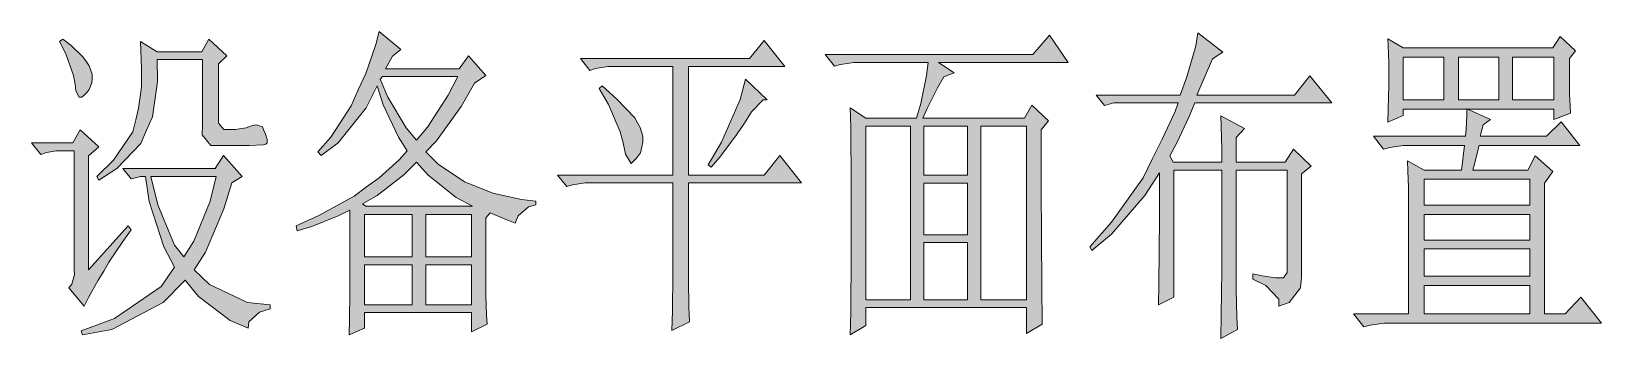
# Model space of a CAD drawing. Header units: millimetres. Extents: x 803 to 707111, y 130 to 2706464.
# Drawn here: x 701743 to 704177, y 2639470 to 2639946 of the extents above; entities that cross this region are included whole.
import ezdxf

# ---------------------------------------------------------------- set-up
doc = ezdxf.new("R2010")
doc.units = ezdxf.units.MM

msp = doc.modelspace()

# ---------------------------------------------------------------- hatches: boundary and pattern name
h = msp.add_hatch(color=0)
h.paths.add_polyline_path([(702235.9, 2639475.7), (702236.8, 2639499.7), (702237.2, 2639540.1), (702237.2, 2639556.4), (702237.2, 2639668.9), (702218.8, 2639659.9), (702178, 2639643.5), (702155.2, 2639636.7), (702153.9, 2639644.8), (702189.1, 2639660.7), (702243.7, 2639690.8), (702263, 2639704.9), (702282.3, 2639719.1), (702313.6, 2639747), (702326.1, 2639761.2), (702312.4, 2639782.2), (702288.7, 2639832.5), (702279.3, 2639861.7), (702262.5, 2639827.7), (702218.8, 2639773.2), (702192.6, 2639753.5), (702187.4, 2639759.5), (702207.6, 2639782.2), (702238.9, 2639830.7), (702250.1, 2639855.6), (702261.7, 2639881), (702277.6, 2639926.1), (702282.3, 2639946.2), (702316.2, 2639918.3), (702303.3, 2639908), (702292.2, 2639888.3), (702406.4, 2639888.3), (702421, 2639908.5), (702448, 2639878), (702430.4, 2639865.9), (702409.4, 2639829.9), (702371.6, 2639776.6), (702354.9, 2639759.5), (702374.2, 2639740.1), (702415, 2639712.7), (702436.9, 2639704.1), (702458.8, 2639695.5), (702503, 2639685.2), (702525.3, 2639683), (702525.3, 2639677), (702514.1, 2639674), (702497.8, 2639659.9), (702493.1, 2639648.7), (702480.2, 2639653.9), (702460.9, 2639662), (702454.5, 2639665), (702448, 2639656.9), (702448, 2639552.1), (702448, 2639536.2), (702448.9, 2639506.2), (702449.7, 2639492), (702425.7, 2639480), (702425.7, 2639510), (702260, 2639510), (702260, 2639486)])
h.paths.add_polyline_path([(702287.5, 2639876.3), (702284, 2639872), (702296, 2639844.1), (702324.4, 2639796.8), (702340.3, 2639777.5), (702357.4, 2639797.7), (702389.6, 2639847.1), (702404.7, 2639876.3)])
h.paths.add_polyline_path([(702340.3, 2639743.2), (702320.9, 2639723.8), (702279.3, 2639691.6), (702256.5, 2639678.8), (702261.7, 2639674.9), (702422.3, 2639674.9), (702427.4, 2639674.9), (702402.1, 2639688.6), (702358.7, 2639723)])
h.paths.add_polyline_path([(702260, 2639662.4), (702260, 2639596.7), (702333.8, 2639596.7), (702333.8, 2639662.4)])
h.paths.add_polyline_path([(702354.9, 2639662.4), (702354.9, 2639596.7), (702425.7, 2639596.7), (702425.7, 2639662.4)])
h.paths.add_polyline_path([(702260, 2639584.3), (702260, 2639522), (702333.8, 2639522), (702333.8, 2639584.3)])
h.paths.add_polyline_path([(702354.9, 2639584.3), (702354.9, 2639522), (702425.7, 2639522), (702425.7, 2639584.3)])
h = msp.add_hatch(color=0)
h.paths.add_polyline_path([(703115.7, 2639811.4), (703122.1, 2639834.6), (703131.1, 2639878), (703133.3, 2639898.1), (703030.6, 2639898.1), (703018.2, 2639898.1), (702997.6, 2639895.1), (702988.6, 2639892.1), (702974, 2639910.2), (703296, 2639910.2), (703321.7, 2639940.2), (703350.5, 2639898.1), (703149.6, 2639898.1), (703173.6, 2639881.8), (703157.7, 2639875.8), (703147.9, 2639858.6), (703132, 2639826.4), (703125.5, 2639811.4), (703283.1, 2639811.4), (703294.3, 2639831.6), (703320, 2639807.6), (703308.9, 2639793.4), (703308.9, 2639702.8), (703309.7, 2639552.1), (703310.1, 2639492), (703286.1, 2639477.8), (703286.1, 2639517.7), (703037.1, 2639517.7), (703037.1, 2639489.8), (703012.6, 2639475.7), (703013.5, 2639510.9), (703014.3, 2639601), (703014.3, 2639655.6), (703014.3, 2639710.5), (703013.5, 2639796.4), (703012.6, 2639827.7), (703037.1, 2639811.4)])
h.paths.add_polyline_path([(703215.3, 2639799.4), (703215.3, 2639529.8), (703286.1, 2639529.8), (703286.1, 2639799.4)])
h.paths.add_polyline_path([(703037.1, 2639799.4), (703037.1, 2639529.8), (703106.2, 2639529.8), (703106.2, 2639799.4)])
h.paths.add_polyline_path([(703126.8, 2639618.6), (703126.8, 2639529.8), (703194.7, 2639529.8), (703194.7, 2639618.6)])
h.paths.add_polyline_path([(703126.8, 2639711), (703126.8, 2639630.7), (703194.7, 2639630.7), (703194.7, 2639711)])
h.paths.add_polyline_path([(703126.8, 2639799.4), (703126.8, 2639723), (703194.7, 2639723), (703194.7, 2639799.4)])
h = msp.add_hatch(color=0)
h.dxf.hatch_style = 2
h.paths.add_polyline_path([(703588.8, 2639743.2), (703588.8, 2639763.3), (703587.9, 2639799.4), (703587.1, 2639815.3), (703624, 2639795.5), (703611.1, 2639781.4), (703611.1, 2639743.2), (703686.7, 2639743.2), (703699.6, 2639763.3), (703727, 2639737.1), (703712.4, 2639725.1), (703712.4, 2639564.1), (703710.7, 2639548.2), (703693.1, 2639525.9), (703677.2, 2639519.9), (703677.2, 2639531.1), (703657.1, 2639552.1), (703636.9, 2639562), (703636.9, 2639570.1), (703651.5, 2639567.1), (703672.1, 2639564.1), (703678.1, 2639564.1), (703684.1, 2639564.1), (703690.1, 2639572.3), (703690.1, 2639580), (703690.1, 2639731.1), (703611.1, 2639731.1), (703611.1, 2639568), (703611.1, 2639545.2), (703612, 2639502.7), (703612.8, 2639483.8), (703587.1, 2639469.7), (703587.9, 2639507), (703588.8, 2639575.3), (703588.8, 2639606.2), (703588.8, 2639731.1), (703514.5, 2639731.1), (703514.5, 2639534.1), (703490.5, 2639522), (703491.3, 2639554.2), (703492.2, 2639656.4), (703492.2, 2639726.8), (703469.4, 2639691.6), (703417.5, 2639631.5), (703387.4, 2639606.2), (703384.4, 2639612.2), (703417.9, 2639650.4), (703466.9, 2639719.1), (703481.5, 2639749.2), (703496.5, 2639779.2), (703516.2, 2639822.2), (703521, 2639835.5), (703421.3, 2639835.5), (703406.8, 2639831.2), (703393.9, 2639847.5), (703524.4, 2639847.5), (703534.7, 2639875.8), (703548.4, 2639923.9), (703551.4, 2639944.1), (703590.1, 2639914), (703574.2, 2639903.7), (703550.2, 2639847.5), (703701.3, 2639847.5), (703725.3, 2639877.5), (703759.2, 2639835.5), (703546.7, 2639835.5), (703538.1, 2639814.4), (703518.8, 2639773.2), (703508.1, 2639753), (703513.2, 2639743.2)])
h = msp.add_hatch(color=0)
h.paths.add_polyline_path([(703846, 2639934.6), (703870, 2639920.5), (704101.9, 2639920.5), (704113, 2639938.5), (704137.1, 2639916.2), (704127.6, 2639904.2), (704127.6, 2639891.3), (704127.6, 2639868.5), (704127.6, 2639859.1), (704127.6, 2639849.2), (704128.5, 2639829.9), (704129.3, 2639819.6), (704103.6, 2639809.7), (704103.6, 2639825.6), (703870, 2639825.6), (703870, 2639815.7), (703846, 2639805.4), (703846.8, 2639825.6), (703847.7, 2639862.9), (703847.7, 2639880.1), (703847.7, 2639897.3), (703846.8, 2639924.3)])
h.paths.add_polyline_path([(704039.2, 2639906.3), (704039.2, 2639839.8), (704103.6, 2639839.8), (704103.6, 2639906.3)])
h.paths.add_polyline_path([(703870, 2639906.3), (703870, 2639839.8), (703932.7, 2639839.8), (703932.7, 2639906.3)])
h.paths.add_polyline_path([(703955.5, 2639906.3), (703955.5, 2639839.8), (704018.1, 2639839.8), (704018.1, 2639906.3)])
h = msp.add_hatch(color=0)
h.dxf.hatch_style = 2
h.paths.add_polyline_path([(701786.8, 2639930.3), (701792, 2639934.2), (701804.9, 2639924.3), (701822.9, 2639907.2), (701828.1, 2639900.3), (701833.2, 2639893), (701837.9, 2639879.7), (701837.5, 2639873.2), (701837.1, 2639866.4), (701833.2, 2639856.1), (701829.8, 2639851.8), (701825.9, 2639847.9), (701821.6, 2639844.1), (701817.7, 2639844.1), (701812.6, 2639853.9), (701811.3, 2639864.2), (701808.7, 2639878), (701796.7, 2639911.5)])
h = msp.add_hatch(color=0)
h.dxf.hatch_style = 2
h.paths.add_polyline_path([(702033.3, 2639813.6), (702033.3, 2639803.7), (702041.9, 2639793.8), (702050.9, 2639793.8), (702059.5, 2639793.8), (702076.6, 2639796.8), (702084.8, 2639799.8), (702091.7, 2639801.5), (702101.5, 2639798.1), (702103.7, 2639792.5), (702106.3, 2639786.9), (702108.8, 2639778.4), (702108.8, 2639775.4), (702108.8, 2639773.6), (702106.7, 2639771.1), (702104.6, 2639770.6), (702102.8, 2639770.2), (702081.4, 2639769.3), (702062, 2639769.3), (702036.3, 2639769.3), (702021.7, 2639769.3), (702008.4, 2639785.7), (702008.8, 2639801.5), (702008.8, 2639902.4), (701938.4, 2639902.4), (701938.8, 2639868.1), (701931.1, 2639813.6), (701922.1, 2639793), (701913.1, 2639772.4), (701876.1, 2639733.3), (701848.2, 2639715.2), (701844.8, 2639721.3), (701870.6, 2639746.6), (701900.6, 2639790.4), (701905.3, 2639808.8), (701909.6, 2639827.3), (701913.9, 2639859.9), (701913.9, 2639874.1), (701913.9, 2639888.3), (701913.1, 2639916.6), (701912.6, 2639930.3), (701938.4, 2639914.5), (702007.5, 2639914.5), (702018.7, 2639934.2), (702046.2, 2639908.5), (702033.3, 2639896)])
h = msp.add_hatch(color=0)
h.dxf.hatch_style = 2
h.paths.add_polyline_path([(702761.9, 2639584.3), (702761.9, 2639562.4), (702762.7, 2639518.2), (702763.6, 2639495.9), (702736.1, 2639482.1), (702737, 2639513), (702737.8, 2639569.3), (702737.8, 2639594.6), (702737.8, 2639711.4), (702612, 2639711.4), (702601.7, 2639711.4), (702582.4, 2639708.4), (702573.4, 2639705.4), (702559.2, 2639723.4), (702737.8, 2639723.4), (702737.8, 2639891.7), (702647.7, 2639891.7), (702636.9, 2639891.7), (702618, 2639888.7), (702609, 2639885.7), (702594.4, 2639904.2), (702856.8, 2639904.2), (702879.1, 2639932.1), (702911.3, 2639891.7), (702761.9, 2639891.7), (702761.9, 2639723.4), (702879.1, 2639723.4), (702903.6, 2639753.5), (702937, 2639711.4), (702761.9, 2639711.4)])
h = msp.add_hatch(color=0)
h.dxf.hatch_style = 2
h.paths.add_polyline_path([(702850.3, 2639872), (702884.2, 2639839.8), (702877.8, 2639839.8), (702859.8, 2639821.7), (702848.6, 2639803.7), (702836.6, 2639785.7), (702810.8, 2639751.3), (702797.1, 2639735.4), (702792.4, 2639739.3), (702813.4, 2639774.5), (702842.2, 2639840.6)])
h = msp.add_hatch(color=0)
h.dxf.hatch_style = 2
h.paths.add_polyline_path([(702628.4, 2639861.7), (702651.5, 2639840.6), (702679, 2639812.3), (702682.9, 2639804.6), (702687.2, 2639797.3), (702691, 2639783.5), (702691, 2639777.5), (702691, 2639774.5), (702689.7, 2639767.2), (702688.5, 2639762.5), (702687.6, 2639757.8), (702681.6, 2639749.6), (702677.3, 2639745.3), (702673, 2639741.4), (702664.4, 2639755.6), (702660.6, 2639773.6), (702656.3, 2639790.4), (702637.8, 2639832.9), (702623.6, 2639857.8)])
h = msp.add_hatch(color=0)
h.paths.add_polyline_path([(703823.6, 2639783.5), (703966.6, 2639783.5), (703967.5, 2639794.7), (703968.3, 2639815.7), (703968.3, 2639826), (704005.3, 2639809.7), (703994.1, 2639801.5), (703989.4, 2639783.5), (704092, 2639783.5), (704114.7, 2639805.8), (704143.5, 2639769.3), (703987.7, 2639769.3), (703985.1, 2639759.5), (703980.4, 2639740.1), (703977.8, 2639731.1), (704063.2, 2639731.1), (704074.4, 2639753), (704101.9, 2639729), (704089, 2639711), (704089, 2639507.9), (704121.2, 2639507.9), (704145.2, 2639534.1), (704177.4, 2639493.7), (703852.4, 2639493.7), (703840.4, 2639493.7), (703818.5, 2639490.7), (703809, 2639487.7), (703792.7, 2639507.9), (703878.2, 2639507.9), (703878.2, 2639692.9), (703878.2, 2639704.1), (703877.3, 2639729.8), (703876.5, 2639745.3), (703902.2, 2639731.1), (703960.2, 2639731.1), (703964.9, 2639769.3), (703881.6, 2639769.3), (703870, 2639769.3), (703849.4, 2639766.3), (703839.5, 2639763.3)])
h.paths.add_polyline_path([(703902.2, 2639552.1), (703902.2, 2639507.9), (704066.2, 2639507.9), (704066.2, 2639552.1)])
h.paths.add_polyline_path([(703902.2, 2639608.8), (703902.2, 2639566.3), (704066.2, 2639566.3), (704066.2, 2639608.8)])
h.paths.add_polyline_path([(703902.2, 2639717), (703902.2, 2639676.6), (704066.2, 2639676.6), (704066.2, 2639717)])
h.paths.add_polyline_path([(703902.2, 2639662.4), (703902.2, 2639622.5), (704066.2, 2639622.5), (704066.2, 2639662.4)])
h = msp.add_hatch(color=0)
h.dxf.hatch_style = 2
h.paths.add_polyline_path([(701831.9, 2639576.1), (701893.3, 2639644.8), (701898, 2639638.4), (701885.2, 2639620.4), (701863.7, 2639588.2), (701855.5, 2639574.4), (701846.9, 2639560.3), (701831.9, 2639533.2), (701825.5, 2639519.9), (701801.4, 2639548.2), (701806.2, 2639554.2), (701810.4, 2639568.4), (701809.6, 2639576.1), (701809.6, 2639761.2), (701788.6, 2639761.2), (701782.1, 2639761.2), (701767.1, 2639758.2), (701758.1, 2639755.2), (701743.5, 2639773.2), (701807.9, 2639773.2), (701819, 2639793.4), (701848.2, 2639767.2), (701831.9, 2639753)])
h = msp.add_hatch(color=0)
h.paths.add_polyline_path([(701885.2, 2639733.3), (702028.1, 2639733.3), (702041, 2639753.5), (702070.2, 2639721.3), (702053.9, 2639711.4), (702041.9, 2639671), (702013.1, 2639603.6), (701995.9, 2639576.6), (702019.5, 2639553.4), (702078.4, 2639525.9), (702113.6, 2639522), (702113.6, 2639516), (702097.3, 2639510.9), (702080.5, 2639495.9), (702079.6, 2639486), (702051.7, 2639498), (702002.4, 2639534.9), (701981.8, 2639560.3), (701947.8, 2639525.9), (701868.4, 2639483.8), (701822.5, 2639475.7), (701820.8, 2639481.7), (701872.3, 2639501), (701944.8, 2639550.4), (701965.4, 2639580.4), (701948.7, 2639611.8), (701925.9, 2639682.2), (701920.4, 2639721.3), (701912.6, 2639721.3), (701898, 2639717.4)])
h.paths.add_polyline_path([(701928.5, 2639721.3), (701939.7, 2639677), (701965.4, 2639614.8), (701980, 2639596.7), (701995.5, 2639620.8), (702020.4, 2639683), (702029.8, 2639721.3)])

# ---------------------------------------------------------------- linework, layer by layer
at = {"color": 0, "lineweight": 0}
for points in [[(702235.9, 2639475.7), (702236.8, 2639499.7), (702237.2, 2639540.1), (702237.2, 2639556.4), (702237.2, 2639668.9), (702218.8, 2639659.9), (702178, 2639643.5), (702155.2, 2639636.7), (702153.9, 2639644.8), (702189.1, 2639660.7), (702243.7, 2639690.8), (702263, 2639704.9), (702282.3, 2639719.1), (702313.6, 2639747), (702326.1, 2639761.2), (702312.4, 2639782.2), (702288.7, 2639832.5), (702279.3, 2639861.7), (702262.5, 2639827.7), (702218.8, 2639773.2), (702192.6, 2639753.5), (702187.4, 2639759.5), (702207.6, 2639782.2), (702238.9, 2639830.7), (702250.1, 2639855.6), (702261.7, 2639881), (702277.6, 2639926.1), (702282.3, 2639946.2), (702316.2, 2639918.3), (702303.3, 2639908), (702292.2, 2639888.3), (702406.4, 2639888.3), (702421, 2639908.5), (702448, 2639878), (702430.4, 2639865.9), (702409.4, 2639829.9), (702371.6, 2639776.6), (702354.9, 2639759.5), (702374.2, 2639740.1), (702415, 2639712.7), (702436.9, 2639704.1), (702458.8, 2639695.5), (702503, 2639685.2), (702525.3, 2639683), (702525.3, 2639677), (702514.1, 2639674), (702497.8, 2639659.9), (702493.1, 2639648.7), (702480.2, 2639653.9), (702460.9, 2639662), (702454.5, 2639665), (702448, 2639656.9), (702448, 2639552.1), (702448, 2639536.2), (702448.9, 2639506.2), (702449.7, 2639492), (702425.7, 2639480), (702425.7, 2639510), (702260, 2639510), (702260, 2639486)], [(703115.7, 2639811.4), (703122.1, 2639834.6), (703131.1, 2639878), (703133.3, 2639898.1), (703030.6, 2639898.1), (703018.2, 2639898.1), (702997.6, 2639895.1), (702988.6, 2639892.1), (702974, 2639910.2), (703296, 2639910.2), (703321.7, 2639940.2), (703350.5, 2639898.1), (703149.6, 2639898.1), (703173.6, 2639881.8), (703157.7, 2639875.8), (703147.9, 2639858.6), (703132, 2639826.4), (703125.5, 2639811.4), (703283.1, 2639811.4), (703294.3, 2639831.6), (703320, 2639807.6), (703308.9, 2639793.4), (703308.9, 2639702.8), (703309.7, 2639552.1), (703310.1, 2639492), (703286.1, 2639477.8), (703286.1, 2639517.7), (703037.1, 2639517.7), (703037.1, 2639489.8), (703012.6, 2639475.7), (703013.5, 2639510.9), (703014.3, 2639601), (703014.3, 2639655.6), (703014.3, 2639710.5), (703013.5, 2639796.4), (703012.6, 2639827.7), (703037.1, 2639811.4)], [(703588.8, 2639743.2), (703588.8, 2639763.3), (703587.9, 2639799.4), (703587.1, 2639815.3), (703624, 2639795.5), (703611.1, 2639781.4), (703611.1, 2639743.2), (703686.7, 2639743.2), (703699.6, 2639763.3), (703727, 2639737.1), (703712.4, 2639725.1), (703712.4, 2639564.1), (703710.7, 2639548.2), (703693.1, 2639525.9), (703677.2, 2639519.9), (703677.2, 2639531.1), (703657.1, 2639552.1), (703636.9, 2639562), (703636.9, 2639570.1), (703651.5, 2639567.1), (703672.1, 2639564.1), (703678.1, 2639564.1), (703684.1, 2639564.1), (703690.1, 2639572.3), (703690.1, 2639580), (703690.1, 2639731.1), (703611.1, 2639731.1), (703611.1, 2639568), (703611.1, 2639545.2), (703612, 2639502.7), (703612.8, 2639483.8), (703587.1, 2639469.7), (703587.9, 2639507), (703588.8, 2639575.3), (703588.8, 2639606.2), (703588.8, 2639731.1), (703514.5, 2639731.1), (703514.5, 2639534.1), (703490.5, 2639522), (703491.3, 2639554.2), (703492.2, 2639656.4), (703492.2, 2639726.8), (703469.4, 2639691.6), (703417.5, 2639631.5), (703387.4, 2639606.2), (703384.4, 2639612.2), (703417.9, 2639650.4), (703466.9, 2639719.1), (703481.5, 2639749.2), (703496.5, 2639779.2), (703516.2, 2639822.2), (703521, 2639835.5), (703421.3, 2639835.5), (703406.8, 2639831.2), (703393.9, 2639847.5), (703524.4, 2639847.5), (703534.7, 2639875.8), (703548.4, 2639923.9), (703551.4, 2639944.1), (703590.1, 2639914), (703574.2, 2639903.7), (703550.2, 2639847.5), (703701.3, 2639847.5), (703725.3, 2639877.5), (703759.2, 2639835.5), (703546.7, 2639835.5), (703538.1, 2639814.4), (703518.8, 2639773.2), (703508.1, 2639753), (703513.2, 2639743.2)], [(703846, 2639934.6), (703870, 2639920.5), (704101.9, 2639920.5), (704113, 2639938.5), (704137.1, 2639916.2), (704127.6, 2639904.2), (704127.6, 2639891.3), (704127.6, 2639868.5), (704127.6, 2639859.1), (704127.6, 2639849.2), (704128.5, 2639829.9), (704129.3, 2639819.6), (704103.6, 2639809.7), (704103.6, 2639825.6), (703870, 2639825.6), (703870, 2639815.7), (703846, 2639805.4), (703846.8, 2639825.6), (703847.7, 2639862.9), (703847.7, 2639880.1), (703847.7, 2639897.3), (703846.8, 2639924.3)], [(701786.8, 2639930.3), (701792, 2639934.2), (701804.9, 2639924.3), (701822.9, 2639907.2), (701828.1, 2639900.3), (701833.2, 2639893), (701837.9, 2639879.7), (701837.5, 2639873.2), (701837.1, 2639866.4), (701833.2, 2639856.1), (701829.8, 2639851.8), (701825.9, 2639847.9), (701821.6, 2639844.1), (701817.7, 2639844.1), (701812.6, 2639853.9), (701811.3, 2639864.2), (701808.7, 2639878), (701796.7, 2639911.5)], [(702033.3, 2639813.6), (702033.3, 2639803.7), (702041.9, 2639793.8), (702050.9, 2639793.8), (702059.5, 2639793.8), (702076.6, 2639796.8), (702084.8, 2639799.8), (702091.7, 2639801.5), (702101.5, 2639798.1), (702103.7, 2639792.5), (702106.3, 2639786.9), (702108.8, 2639778.4), (702108.8, 2639775.4), (702108.8, 2639773.6), (702106.7, 2639771.1), (702104.6, 2639770.6), (702102.8, 2639770.2), (702081.4, 2639769.3), (702062, 2639769.3), (702036.3, 2639769.3), (702021.7, 2639769.3), (702008.4, 2639785.7), (702008.8, 2639801.5), (702008.8, 2639902.4), (701938.4, 2639902.4), (701938.8, 2639868.1), (701931.1, 2639813.6), (701922.1, 2639793), (701913.1, 2639772.4), (701876.1, 2639733.3), (701848.2, 2639715.2), (701844.8, 2639721.3), (701870.6, 2639746.6), (701900.6, 2639790.4), (701905.3, 2639808.8), (701909.6, 2639827.3), (701913.9, 2639859.9), (701913.9, 2639874.1), (701913.9, 2639888.3), (701913.1, 2639916.6), (701912.6, 2639930.3), (701938.4, 2639914.5), (702007.5, 2639914.5), (702018.7, 2639934.2), (702046.2, 2639908.5), (702033.3, 2639896)], [(702761.9, 2639584.3), (702761.9, 2639562.4), (702762.7, 2639518.2), (702763.6, 2639495.9), (702736.1, 2639482.1), (702737, 2639513), (702737.8, 2639569.3), (702737.8, 2639594.6), (702737.8, 2639711.4), (702612, 2639711.4), (702601.7, 2639711.4), (702582.4, 2639708.4), (702573.4, 2639705.4), (702559.2, 2639723.4), (702737.8, 2639723.4), (702737.8, 2639891.7), (702647.7, 2639891.7), (702636.9, 2639891.7), (702618, 2639888.7), (702609, 2639885.7), (702594.4, 2639904.2), (702856.8, 2639904.2), (702879.1, 2639932.1), (702911.3, 2639891.7), (702761.9, 2639891.7), (702761.9, 2639723.4), (702879.1, 2639723.4), (702903.6, 2639753.5), (702937, 2639711.4), (702761.9, 2639711.4)], [(703870, 2639906.3), (703870, 2639839.8), (703932.7, 2639839.8), (703932.7, 2639906.3)], [(703955.5, 2639906.3), (703955.5, 2639839.8), (704018.1, 2639839.8), (704018.1, 2639906.3)], [(704039.2, 2639906.3), (704039.2, 2639839.8), (704103.6, 2639839.8), (704103.6, 2639906.3)], [(702287.5, 2639876.3), (702284, 2639872), (702296, 2639844.1), (702324.4, 2639796.8), (702340.3, 2639777.5), (702357.4, 2639797.7), (702389.6, 2639847.1), (702404.7, 2639876.3)], [(702850.3, 2639872), (702884.2, 2639839.8), (702877.8, 2639839.8), (702859.8, 2639821.7), (702848.6, 2639803.7), (702836.6, 2639785.7), (702810.8, 2639751.3), (702797.1, 2639735.4), (702792.4, 2639739.3), (702813.4, 2639774.5), (702842.2, 2639840.6)], [(702628.4, 2639861.7), (702651.5, 2639840.6), (702679, 2639812.3), (702682.9, 2639804.6), (702687.2, 2639797.3), (702691, 2639783.5), (702691, 2639777.5), (702691, 2639774.5), (702689.7, 2639767.2), (702688.5, 2639762.5), (702687.6, 2639757.8), (702681.6, 2639749.6), (702677.3, 2639745.3), (702673, 2639741.4), (702664.4, 2639755.6), (702660.6, 2639773.6), (702656.3, 2639790.4), (702637.8, 2639832.9), (702623.6, 2639857.8)], [(703823.6, 2639783.5), (703966.6, 2639783.5), (703967.5, 2639794.7), (703968.3, 2639815.7), (703968.3, 2639826), (704005.3, 2639809.7), (703994.1, 2639801.5), (703989.4, 2639783.5), (704092, 2639783.5), (704114.7, 2639805.8), (704143.5, 2639769.3), (703987.7, 2639769.3), (703985.1, 2639759.5), (703980.4, 2639740.1), (703977.8, 2639731.1), (704063.2, 2639731.1), (704074.4, 2639753), (704101.9, 2639729), (704089, 2639711), (704089, 2639507.9), (704121.2, 2639507.9), (704145.2, 2639534.1), (704177.4, 2639493.7), (703852.4, 2639493.7), (703840.4, 2639493.7), (703818.5, 2639490.7), (703809, 2639487.7), (703792.7, 2639507.9), (703878.2, 2639507.9), (703878.2, 2639692.9), (703878.2, 2639704.1), (703877.3, 2639729.8), (703876.5, 2639745.3), (703902.2, 2639731.1), (703960.2, 2639731.1), (703964.9, 2639769.3), (703881.6, 2639769.3), (703870, 2639769.3), (703849.4, 2639766.3), (703839.5, 2639763.3)], [(701831.9, 2639576.1), (701893.3, 2639644.8), (701898, 2639638.4), (701885.2, 2639620.4), (701863.7, 2639588.2), (701855.5, 2639574.4), (701846.9, 2639560.3), (701831.9, 2639533.2), (701825.5, 2639519.9), (701801.4, 2639548.2), (701806.2, 2639554.2), (701810.4, 2639568.4), (701809.6, 2639576.1), (701809.6, 2639761.2), (701788.6, 2639761.2), (701782.1, 2639761.2), (701767.1, 2639758.2), (701758.1, 2639755.2), (701743.5, 2639773.2), (701807.9, 2639773.2), (701819, 2639793.4), (701848.2, 2639767.2), (701831.9, 2639753)], [(703037.1, 2639799.4), (703037.1, 2639529.8), (703106.2, 2639529.8), (703106.2, 2639799.4)], [(703126.8, 2639799.4), (703126.8, 2639723), (703194.7, 2639723), (703194.7, 2639799.4)], [(703215.3, 2639799.4), (703215.3, 2639529.8), (703286.1, 2639529.8), (703286.1, 2639799.4)], [(701885.2, 2639733.3), (702028.1, 2639733.3), (702041, 2639753.5), (702070.2, 2639721.3), (702053.9, 2639711.4), (702041.9, 2639671), (702013.1, 2639603.6), (701995.9, 2639576.6), (702019.5, 2639553.4), (702078.4, 2639525.9), (702113.6, 2639522), (702113.6, 2639516), (702097.3, 2639510.9), (702080.5, 2639495.9), (702079.6, 2639486), (702051.7, 2639498), (702002.4, 2639534.9), (701981.8, 2639560.3), (701947.8, 2639525.9), (701868.4, 2639483.8), (701822.5, 2639475.7), (701820.8, 2639481.7), (701872.3, 2639501), (701944.8, 2639550.4), (701965.4, 2639580.4), (701948.7, 2639611.8), (701925.9, 2639682.2), (701920.4, 2639721.3), (701912.6, 2639721.3), (701898, 2639717.4)], [(702340.3, 2639743.2), (702320.9, 2639723.8), (702279.3, 2639691.6), (702256.5, 2639678.8), (702261.7, 2639674.9), (702422.3, 2639674.9), (702427.4, 2639674.9), (702402.1, 2639688.6), (702358.7, 2639723)], [(701928.5, 2639721.3), (701939.7, 2639677), (701965.4, 2639614.8), (701980, 2639596.7), (701995.5, 2639620.8), (702020.4, 2639683), (702029.8, 2639721.3)], [(703126.8, 2639711), (703126.8, 2639630.7), (703194.7, 2639630.7), (703194.7, 2639711)], [(703902.2, 2639717), (703902.2, 2639676.6), (704066.2, 2639676.6), (704066.2, 2639717)], [(702260, 2639662.4), (702260, 2639596.7), (702333.8, 2639596.7), (702333.8, 2639662.4)], [(702354.9, 2639662.4), (702354.9, 2639596.7), (702425.7, 2639596.7), (702425.7, 2639662.4)], [(703902.2, 2639662.4), (703902.2, 2639622.5), (704066.2, 2639622.5), (704066.2, 2639662.4)], [(703126.8, 2639618.6), (703126.8, 2639529.8), (703194.7, 2639529.8), (703194.7, 2639618.6)], [(703902.2, 2639608.8), (703902.2, 2639566.3), (704066.2, 2639566.3), (704066.2, 2639608.8)], [(702260, 2639584.3), (702260, 2639522), (702333.8, 2639522), (702333.8, 2639584.3)], [(702354.9, 2639584.3), (702354.9, 2639522), (702425.7, 2639522), (702425.7, 2639584.3)], [(703902.2, 2639552.1), (703902.2, 2639507.9), (704066.2, 2639507.9), (704066.2, 2639552.1)]]:
    msp.add_lwpolyline(points, close=True, dxfattribs=at)

doc.saveas('drawing.dxf')
